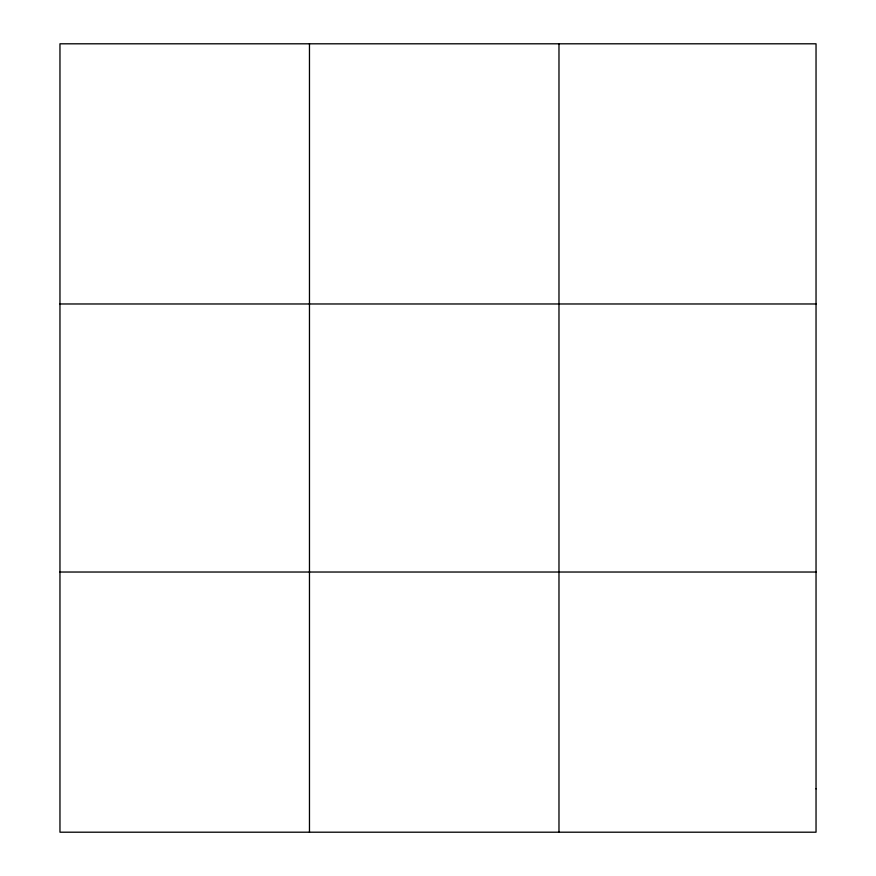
<?xml version="1.0" encoding="UTF-8"?>
<svg xmlns="http://www.w3.org/2000/svg" width="876" height="876" viewBox="0 0 876 876"><rect width="100%" height="100%" fill="white"/><g stroke="black" fill="none" stroke-linecap="round" stroke-linejoin="round"><path stroke-width="1.31" d="M309.469 832.2L309.469 43.8M558.976 832.2L558.976 43.8M59.962 303.972L816.038 303.972M59.962 572.028L816.038 572.028M816.038 788.838L816.038 832.2L59.962 832.2L59.962 43.8L816.038 43.8L816.038 788.838"/></g></svg>
